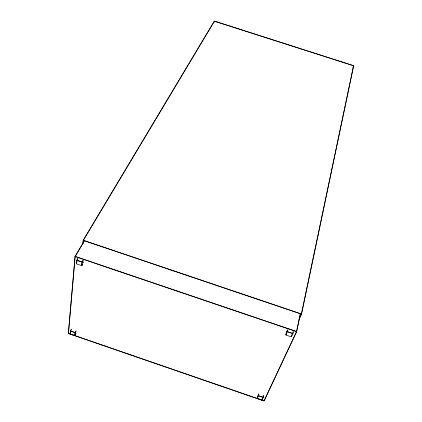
<?xml version="1.0" encoding="UTF-8"?>
<svg xmlns="http://www.w3.org/2000/svg" width="422" height="422" viewBox="0 0 422 422"><rect width="100%" height="100%" fill="white"/><g stroke="black" fill="none" stroke-linecap="round" stroke-linejoin="round"><path stroke-width="0.63" d="M300.216 314.87L296.671 331.597L264.077 400.9L68.359 333.486L75.053 256.439L83.814 241.732M76.118 333.343L74.763 335.527L70.21 334.034L70.342 331.001L71.197 329.408M82.876 263.961L81.694 265.649L76.609 263.966L76.788 260.232L77.727 258.639M70.21 334.034L70.463 331.254L71.429 329.35M82.802 244.227L83.187 240.303L214.292 21.184L353.625 65.69L301.551 314.084L299.066 319.454M83.05 243.141L83.408 240.223L214.455 21.1L353.589 65.742L352.998 67.689M76.113 331.101L75.269 332.694L74.995 335.469L74.678 335.574L74.952 332.805L75.913 330.89M82.306 264.583C80.839 268.429 81.81 260.659 82.997 260.247M83.245 262.853L83.361 261.698M300.242 314.079L296.487 331.676L264.077 400.9L68.285 333.327M291.707 335.501L291.148 336.83L285.989 335.031L286.216 332.99M293.111 331.523C293.496 333.053 290.621 336.413 291.444 336.709L292.9 333.575L293.29 331.766M214.012 22.466L214.46 21.163M287.962 329.777L286.01 335.084L285.81 334.794L287.64 329.846M264.541 399.565L264.072 400.853M262.415 398.753L261.867 400.051L257.278 398.394L257.684 395.847M263.55 395.456L261.867 400.051M263.713 395.657L263.296 397.424L261.856 399.972M258.955 393.879L257.283 398.473L258.675 393.921M257.562 397.218L257.283 398.473M286.353 332.388L287.065 330.816M299.092 318.953L301.398 313.878L353.589 65.742M75.042 334.994L75.607 333.934M83.224 260.501L82.295 262.104L81.952 265.565L81.604 265.665M77.986 258.549C76.298 259.372 77.205 264.03 76.472 263.703M84.31 241.11L75.137 256.602L68.417 333.454M263.296 397.424L258.243 395.683L263.296 397.424M292.9 333.575L287.234 331.65L292.9 333.575M296.671 331.597L75.053 256.439L296.671 331.597M301.551 314.084L83.187 240.303L301.551 314.084M75.269 332.694L70.342 331.001L75.269 332.694M77.047 260.147L76.925 260.501L82.295 262.104L77.047 260.147"/></g></svg>
